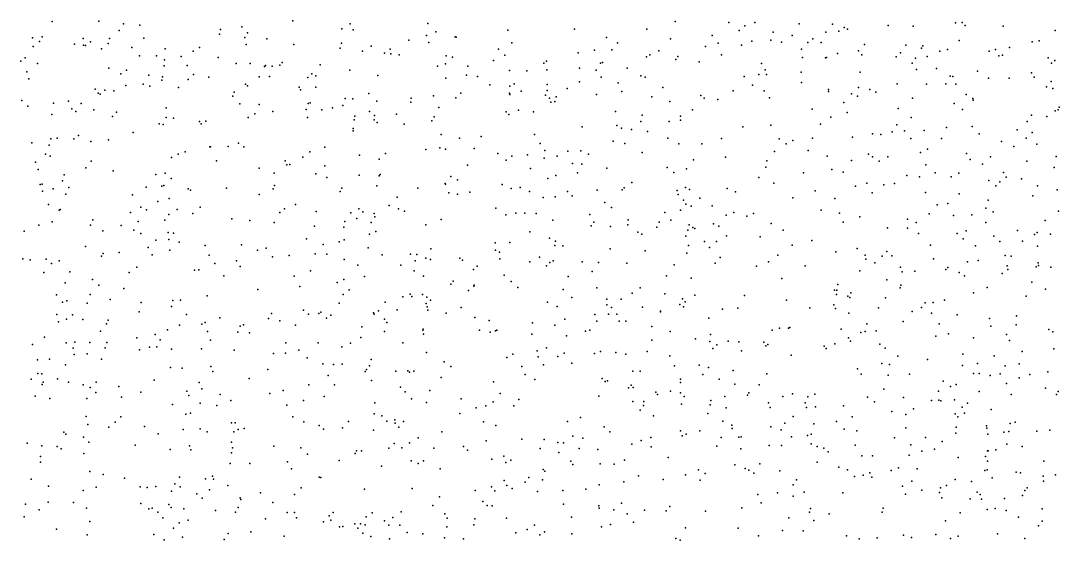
# Model space of a CAD drawing. Extents: x 2 to 99999, y 0 to 49999.
# Drawn here: x 75020 to 87498, y 25000 to 31239 of the extents above; entities that cross this region are included whole.
import ezdxf

# ---------------------------------------------------------------- set-up
doc = ezdxf.new("R2010")
doc.units = 0
doc.header["$MEASUREMENT"] = 0
doc.layers.add('points', color=50, linetype='Continuous')

msp = doc.modelspace()

# ---------------------------------------------------------------- linework, layer by layer
at = {"layer": 'points', "color": 3}
for p in [(75396, 31232, 1), (75956, 31235, 37), (76253, 31203, 49), (78290, 31239, 75), (78978, 31203, 32), (79911, 31205, 9), (82882, 31232, 34), (83528, 31218, 65), (83839, 31218, 88), (84374, 31204, 61), (84773, 31200, 1), (86253, 31216, 84), (86333, 31217, 42), (76202, 31124, 56), (76450, 31185, 40), (77407, 31079, 61), (77420, 31136, 2), (77676, 31168, 52), (77745, 31095, 4), (78876, 31143, 36), (79015, 31131, 87), (80006, 31106, 63), (80872, 31125, 21), (81674, 31139, 95), (82541, 31140, 25), (83651, 31121, 58), (83720, 31180, 94), (84059, 31102, 67), (84695, 31103, 1), (84851, 31116, 55), (84914, 31160, 46), (84954, 31139, 41), (85442, 31182, 75), (85741, 31173, 82), (86369, 31184, 83), (86826, 31176, 4), (87449, 31121, 76), (75160, 31034, 60), (75246, 30991, 72), (75278, 31046, 1), (75665, 30957, 34), (75768, 31025, 6), (75858, 30988, 93), (76069, 30965, 69), (76085, 31026, 10), (76498, 31029, 59), (77713, 31037, 55), (77727, 30953, 28), (77975, 31022, 62), (78300, 30955, 81), (78875, 30972, 86), (79682, 31006, 90), (79895, 31063, 64), (79921, 30978, 38), (80241, 31045, 79), (80251, 31043, 25), (80922, 30973, 58), (82057, 31038, 5), (82191, 30973, 80), (82825, 31023, 75), (83328, 31064, 42), (83401, 30969, 18), (83678, 30948, 86), (83804, 30993, 1), (84034, 31005, 3), (84161, 30981, 34), (84289, 31062, 84), (84476, 30979, 28), (84536, 31023, 21), (84639, 30977, 74), (85158, 30955, 99), (85653, 30947, 80), (86296, 31003, 48), (87172, 30986, 93), (87258, 31000, 53), (75170, 30931, 32), (75775, 30945, 92), (75799, 30943, 59), (75989, 30901, 75), (76356, 30918, 23), (76756, 30901, 80), (77093, 30875, 18), (77166, 30919, 31), (78859, 30909, 4), (79126, 30876, 6), (79231, 30935, 51), (79389, 30852, 87), (79459, 30900, 18), (79467, 30844, 50), (79567, 30831, 52), (80762, 30897, 22), (80836, 30826, 47), (81718, 30854, 22), (81915, 30886, 70), (82123, 30889, 51), (82580, 30830, 95), (82687, 30880, 99), (83246, 30931, 89), (83439, 30829, 55), (84401, 30897, 67), (84835, 30848, 29), (85084, 30878, 72), (85124, 30829, 6), (85589, 30856, 20), (85844, 30912, 74), (85859, 30939, 25), (86064, 30874, 47), (86154, 30894, 80), (86656, 30876, 8), (86732, 30893, 93), (86815, 30826, 37), (86900, 30917, 32), (75020, 30754, 38), (75073, 30793, 79), (75222, 30724, 69), (76448, 30817, 27), (76649, 30817, 69), (76743, 30699, 67), (76748, 30768, 85), (76945, 30810, 91), (77020, 30702, 69), (77393, 30800, 19), (77609, 30725, 28), (77775, 30726, 80), (77960, 30701, 4), (78134, 30704, 82), (78162, 30739, 74), (78616, 30708, 78), (80122, 30721, 82), (80131, 30820, 62), (80207, 30802, 65), (80700, 30760, 73), (81306, 30730, 69), (81337, 30755, 47), (81985, 30730, 85), (82010, 30739, 0), (82539, 30808, 12), (82892, 30773, 3), (82916, 30812, 97), (83170, 30745, 99), (83921, 30727, 5), (84411, 30799, 77), (84689, 30796, 98), (84700, 30799, 44), (85539, 30805, 30), (85732, 30731, 27), (85769, 30792, 51), (85912, 30811, 75), (86774, 30820, 20), (87364, 30794, 48), (87406, 30731, 87), (87445, 30762, 19), (75091, 30624, 28), (76079, 30669, 95), (76224, 30600, 11), (76292, 30646, 33), (76558, 30586, 96), (77096, 30593, 4), (77949, 30691, 91), (78041, 30693, 48), (78517, 30600, 14), (78566, 30578, 72), (78973, 30647, 76), (79311, 30582, 80), (80029, 30694, 79), (80376, 30584, 87), (80393, 30694, 74), (80894, 30642, 12), (81099, 30638, 0), (81341, 30648, 34), (81734, 30669, 35), (81935, 30645, 27), (82308, 30669, 25), (82469, 30579, 75), (83887, 30593, 58), (83963, 30649, 96), (83979, 30593, 72), (84396, 30623, 42), (85105, 30622, 4), (85784, 30653, 66), (86025, 30664, 53), (86186, 30574, 3), (86515, 30633, 51), (87166, 30614, 56), (75117, 30543, 5), (76283, 30463, 43), (76490, 30479, 98), (76572, 30454, 90), (76713, 30526, 18), (76724, 30566, 58), (77031, 30532, 14), (77278, 30562, 33), (77722, 30476, 90), (77744, 30458, 24), (77883, 30565, 80), (78008, 30570, 34), (78470, 30559, 61), (80129, 30551, 85), (80509, 30571, 100), (80656, 30468, 94), (80895, 30454, 67), (80948, 30482, 28), (81343, 30472, 88), (81734, 30504, 30), (81995, 30563, 74), (82196, 30493, 87), (82523, 30563, 99), (83713, 30571, 74), (83811, 30466, 54), (84399, 30499, 4), (85550, 30481, 65), (85903, 30479, 12), (86137, 30480, 10), (86218, 30569, 15), (86255, 30476, 95), (86646, 30548, 73), (86898, 30549, 74), (87198, 30561, 2), (87400, 30508, 96), (75915, 30418, 85), (75951, 30370, 40), (75974, 30359, 83), (76029, 30406, 32), (76138, 30396, 6), (76916, 30438, 99), (77568, 30333, 94), (77584, 30382, 58), (78363, 30440, 5), (78381, 30410, 92), (78567, 30442, 48), (79203, 30364, 28), (79978, 30339, 82), (80309, 30371, 43), (80893, 30371, 79), (80896, 30355, 33), (81033, 30393, 32), (81326, 30347, 35), (81343, 30403, 92), (81454, 30327, 44), (81584, 30425, 71), (81938, 30352, 11), (82242, 30389, 100), (82601, 30325, 32), (82734, 30436, 31), (83193, 30340, 27), (83579, 30397, 56), (83951, 30398, 35), (84724, 30414, 30), (84724, 30389, 90), (85002, 30360, 97), (85074, 30332, 29), (85087, 30437, 87), (85223, 30412, 81), (85296, 30381, 82), (86380, 30354, 63), (87344, 30445, 35), (87420, 30425, 24), (75031, 30283, 20), (75103, 30213, 70), (75414, 30249, 71), (75593, 30275, 69), (75747, 30246, 44), (77653, 30243, 45), (77883, 30232, 73), (78474, 30246, 16), (78497, 30253, 4), (78890, 30220, 13), (78918, 30304, 43), (79011, 30303, 67), (79298, 30274, 50), (79705, 30263, 94), (79712, 30311, 46), (80044, 30199, 4), (80247, 30314, 8), (81374, 30308, 19), (81387, 30260, 50), (81437, 30271, 43), (82820, 30268, 87), (83231, 30309, 72), (83397, 30295, 75), (84017, 30313, 68), (84908, 30256, 89), (85735, 30309, 54), (86236, 30247, 97), (86460, 30307, 29), (86464, 30286, 66), (87498, 30201, 89), (75393, 30113, 24), (75633, 30183, 64), (75683, 30151, 100), (75898, 30168, 100), (76121, 30088, 13), (76170, 30141, 78), (76766, 30195, 93), (76767, 30076, 65), (77751, 30076, 81), (77834, 30123, 92), (78048, 30151, 4), (78448, 30174, 82), (78464, 30078, 12), (78636, 30169, 78), (78767, 30193, 75), (79035, 30092, 83), (79210, 30149, 69), (79270, 30100, 25), (79533, 30117, 50), (79987, 30086, 7), (80853, 30145, 33), (80886, 30113, 79), (80999, 30165, 57), (81182, 30145, 64), (82164, 30149, 4), (82488, 30106, 23), (82947, 30095, 88), (83090, 30168, 5), (84531, 30177, 30), (84753, 30080, 52), (84949, 30138, 42), (85561, 30187, 56), (85720, 30079, 15), (86337, 30173, 92), (87166, 30104, 8), (87348, 30091, 97), (87447, 30158, 39), (87485, 30171, 2), (76683, 30003, 94), (76732, 29994, 31), (76853, 30070, 73), (77169, 30030, 56), (77189, 30002, 9), (77243, 30033, 89), (79026, 30049, 52), (79267, 30051, 34), (79303, 30016, 0), (79627, 29998, 57), (79957, 30037, 26), (81766, 29964, 42), (82180, 29983, 42), (82239, 29948, 22), (82469, 30029, 1), (82810, 30028, 79), (82947, 30046, 97), (83695, 29967, 67), (84032, 29985, 24), (84628, 29997, 98), (85546, 29990, 82), (86145, 29959, 69), (86450, 29970, 80), (87113, 30031, 63), (75455, 29829, 74), (75659, 29823, 100), (75715, 29860, 92), (76369, 29896, 78), (79013, 29945, 20), (79014, 29918, 98), (80071, 29872, 21), (80291, 29831, 33), (80550, 29851, 91), (81194, 29875, 27), (82358, 29934, 68), (82550, 29909, 69), (82796, 29828, 94), (83441, 29826, 31), (84534, 29829, 5), (85013, 29841, 45), (85253, 29880, 11), (85354, 29873, 24), (85492, 29906, 59), (85638, 29916, 56), (85716, 29825, 54), (85873, 29921, 28), (86084, 29824, 0), (86536, 29881, 23), (86991, 29930, 30), (87100, 29829, 21), (87173, 29896, 33), (75151, 29775, 15), (75360, 29747, 9), (75379, 29822, 38), (75861, 29791, 20), (76073, 29809, 74), (77290, 29726, 68), (77301, 29726, 59), (77510, 29729, 14), (77637, 29768, 24), (77700, 29727, 35), (78672, 29721, 97), (80054, 29715, 2), (80466, 29707, 37), (81259, 29764, 55), (82139, 29792, 5), (82279, 29767, 69), (82928, 29761, 48), (83205, 29761, 16), (84132, 29820, 34), (84216, 29760, 90), (84296, 29803, 54), (86803, 29791, 84), (86952, 29731, 67), (87230, 29756, 66), (75318, 29639, 57), (75374, 29615, 83), (76829, 29598, 30), (76910, 29636, 88), (76994, 29665, 33), (78409, 29602, 50), (78495, 29667, 5), (79089, 29626, 12), (79328, 29578, 92), (79402, 29647, 48), (79885, 29693, 67), (80125, 29696, 39), (80752, 29647, 37), (80920, 29614, 96), (81109, 29630, 50), (81307, 29587, 2), (81317, 29682, 98), (81465, 29615, 82), (81592, 29672, 78), (81749, 29678, 64), (81841, 29637, 13), (82486, 29659, 82), (83486, 29602, 68), (84075, 29669, 92), (84482, 29680, 31), (84709, 29612, 30), (85204, 29639, 71), (85256, 29607, 52), (85440, 29606, 77), (85831, 29656, 49), (85916, 29696, 80), (86384, 29645, 30), (86673, 29607, 29), (87459, 29608, 63), (75196, 29541, 69), (75230, 29452, 29), (75803, 29472, 20), (75867, 29552, 7), (77372, 29558, 43), (77884, 29467, 64), (78195, 29556, 10), (78216, 29510, 21), (78254, 29513, 96), (78674, 29498, 66), (80388, 29505, 53), (80852, 29566, 49), (81145, 29464, 92), (81651, 29526, 15), (81763, 29518, 12), (82061, 29468, 10), (82785, 29476, 43), (83018, 29460, 99), (83102, 29569, 50), (83974, 29482, 72), (83983, 29557, 94), (84767, 29454, 78), (85003, 29561, 6), (85334, 29553, 70), (85894, 29507, 4), (86427, 29572, 59), (86575, 29518, 28), (87108, 29554, 90), (87437, 29476, 27), (75540, 29389, 83), (76130, 29437, 20), (76642, 29393, 52), (76755, 29409, 14), (76825, 29346, 50), (78065, 29410, 75), (78566, 29401, 44), (78698, 29357, 29), (79084, 29384, 63), (79326, 29376, 85), (79339, 29393, 91), (80187, 29368, 50), (80266, 29327, 64), (81353, 29345, 66), (81450, 29381, 32), (81710, 29413, 56), (82866, 29415, 79), (83888, 29357, 81), (84424, 29412, 23), (84901, 29422, 93), (85668, 29379, 24), (85817, 29363, 16), (86007, 29412, 91), (86201, 29363, 57), (86291, 29409, 21), (86827, 29417, 81), (86859, 29360, 85), (87044, 29339, 91), (75251, 29274, 49), (75275, 29276, 89), (75407, 29221, 0), (75523, 29318, 63), (75599, 29235, 18), (76527, 29239, 10), (76715, 29254, 88), (76739, 29260, 65), (77033, 29219, 32), (77061, 29206, 63), (77493, 29229, 36), (78053, 29220, 37), (78070, 29260, 73), (78876, 29228, 32), (79297, 29257, 15), (79791, 29229, 50), (80120, 29285, 71), (80124, 29278, 54), (80804, 29271, 17), (80914, 29224, 80), (81022, 29238, 35), (81946, 29206, 89), (82246, 29209, 35), (82272, 29234, 62), (82364, 29296, 79), (82905, 29199, 60), (83006, 29236, 39), (83057, 29213, 82), (83508, 29225, 21), (84068, 29290, 94), (85050, 29251, 93), (85185, 29288, 10), (85389, 29268, 87), (85519, 29284, 87), (86652, 29320, 68), (86736, 29256, 0), (86786, 29305, 85), (87238, 29256, 46), (87471, 29209, 48), (75282, 29194, 13), (75561, 29157, 73), (76363, 29150, 10), (76803, 29106, 50), (77883, 29151, 35), (78859, 29189, 34), (79541, 29120, 87), (80165, 29173, 92), (80268, 29158, 63), (80415, 29180, 27), (81133, 29187, 42), (81296, 29115, 13), (81441, 29125, 28), (81590, 29188, 50), (81647, 29137, 79), (82919, 29152, 39), (82983, 29083, 64), (83181, 29109, 71), (83607, 29184, 22), (84297, 29112, 31), (84567, 29197, 34), (84800, 29104, 41), (85249, 29173, 98), (85889, 29177, 2), (86295, 29159, 96), (86643, 29086, 64), (87180, 29136, 94), (75352, 29031, 91), (75483, 28966, 52), (75495, 28971, 60), (76464, 29000, 58), (76530, 28970, 83), (76666, 29070, 69), (76898, 28971, 23), (77176, 29000, 93), (78190, 28982, 2), (78320, 29034, 38), (79083, 28980, 87), (79448, 29019, 44), (79557, 28980, 9), (79632, 28953, 17), (80729, 28990, 65), (82039, 29058, 51), (82119, 28998, 26), (82947, 28965, 37), (83011, 29036, 74), (83077, 29013, 46), (83326, 29016, 58), (84638, 28966, 72), (86031, 29029, 17), (86159, 29044, 15), (86616, 28990, 30), (87491, 28952, 2), (75397, 28826, 3), (75885, 28847, 91), (76340, 28936, 29), (76429, 28827, 61), (76752, 28843, 13), (76799, 28911, 34), (77087, 28924, 91), (77554, 28859, 8), (77772, 28839, 36), (78131, 28935, 52), (78569, 28947, 42), (78914, 28828, 80), (78987, 28931, 22), (79056, 28865, 4), (79130, 28946, 91), (79265, 28923, 30), (79275, 28883, 71), (80072, 28851, 35), (80847, 28909, 47), (80968, 28930, 87), (81076, 28927, 33), (81213, 28923, 41), (81414, 28843, 100), (81858, 28914, 44), (82320, 28848, 77), (82757, 28938, 23), (82830, 28846, 8), (83496, 28905, 91), (83589, 28935, 88), (83745, 28892, 59), (83826, 28926, 39), (84857, 28928, 89), (85102, 28885, 68), (85673, 28858, 96), (85934, 28922, 84), (86228, 28902, 71), (86448, 28909, 64), (86705, 28943, 57), (87329, 28839, 45), (75060, 28712, 37), (75238, 28784, 66), (75859, 28784, 94), (76004, 28717, 76), (76225, 28780, 38), (76379, 28723, 91), (78063, 28815, 73), (78550, 28771, 70), (78900, 28759, 84), (79229, 28815, 49), (79288, 28708, 70), (79886, 28789, 50), (81136, 28706, 83), (81875, 28775, 40), (81906, 28820, 91), (82104, 28769, 59), (82315, 28789, 58), (82661, 28759, 57), (82690, 28820, 11), (83037, 28723, 11), (83050, 28789, 33), (83096, 28758, 98), (83121, 28743, 64), (83345, 28802, 37), (83407, 28773, 32), (84037, 28806, 63), (84179, 28725, 51), (84901, 28821, 61), (85436, 28751, 27), (85676, 28749, 38), (85779, 28815, 1), (86379, 28717, 67), (86616, 28817, 35), (86997, 28722, 68), (76464, 28685, 16), (76641, 28604, 98), (76789, 28697, 47), (76797, 28613, 65), (76853, 28690, 98), (76921, 28579, 19), (78454, 28620, 19), (78844, 28585, 15), (78907, 28608, 69), (79209, 28678, 37), (80896, 28578, 16), (81372, 28630, 16), (81444, 28591, 69), (82436, 28699, 80), (82481, 28676, 22), (83013, 28653, 19), (83234, 28588, 50), (83380, 28588, 11), (83501, 28658, 22), (83903, 28643, 50), (84524, 28599, 85), (85807, 28686, 70), (86271, 28686, 96), (86344, 28619, 41), (86713, 28651, 69), (86784, 28588, 32), (87057, 28591, 93), (87199, 28671, 99), (87231, 28697, 91), (87391, 28676, 17), (75799, 28527, 9), (76200, 28456, 74), (76552, 28515, 87), (76811, 28485, 3), (77235, 28542, 49), (77672, 28548, 44), (77865, 28485, 28), (77968, 28507, 37), (78655, 28553, 60), (79192, 28512, 53), (79947, 28499, 29), (80720, 28572, 29), (80724, 28483, 49), (80774, 28459, 78), (81435, 28540, 69), (81532, 28536, 9), (82102, 28500, 54), (82522, 28478, 46), (83044, 28542, 58), (83297, 28518, 55), (84288, 28545, 21), (84813, 28464, 72), (85070, 28503, 58), (85426, 28468, 4), (85952, 28546, 76), (86490, 28535, 40), (87237, 28531, 24), (75043, 28378, 65), (75132, 28369, 21), (75326, 28374, 29), (75482, 28356, 25), (75989, 28410, 19), (76010, 28446, 96), (76600, 28429, 50), (77283, 28425, 87), (77612, 28355, 14), (78045, 28404, 76), (78246, 28420, 38), (78556, 28440, 80), (78696, 28437, 39), (78907, 28370, 67), (79362, 28428, 60), (79704, 28436, 27), (79758, 28354, 48), (79779, 28431, 51), (79887, 28386, 14), (79944, 28371, 3), (80296, 28389, 96), (80326, 28362, 46), (80775, 28381, 22), (81135, 28342, 45), (81254, 28398, 83), (81378, 28334, 77), (81416, 28354, 53), (81765, 28345, 1), (81961, 28335, 67), (82301, 28326, 25), (83024, 28449, 21), (83363, 28327, 3), (83424, 28394, 30), (84003, 28344, 94), (84116, 28426, 33), (85164, 28426, 63), (85175, 28377, 30), (85283, 28330, 9), (85369, 28413, 50), (85486, 28414, 98), (85989, 28381, 26), (86395, 28343, 37), (86522, 28361, 37), (86848, 28422, 18), (86920, 28411, 28), (87246, 28332, 86), (75298, 28215, 75), (75388, 28325, 65), (75608, 28225, 1), (76323, 28214, 1), (76416, 28281, 88), (77108, 28244, 21), (77160, 28247, 28), (77352, 28322, 69), (77654, 28286, 17), (78502, 28236, 23), (79070, 28302, 50), (79586, 28303, 1), (79746, 28235, 59), (80458, 28252, 23), (80502, 28290, 100), (81336, 28296, 77), (81884, 28227, 38), (82872, 28308, 82), (83859, 28292, 65), (84444, 28295, 78), (85100, 28234, 96), (85589, 28279, 23), (85610, 28224, 56), (85763, 28230, 42), (86135, 28252, 10), (86160, 28276, 40), (86296, 28217, 37), (86813, 28202, 6), (86874, 28295, 50), (86879, 28250, 30), (87222, 28283, 45), (87250, 28300, 5), (87395, 28279, 87), (75553, 28091, 79), (75881, 28131, 22), (77458, 28176, 81), (78304, 28171, 19), (78823, 28094, 35), (78902, 28132, 23), (79150, 28167, 73), (79860, 28171, 23), (80215, 28112, 32), (80830, 28183, 1), (80912, 28109, 93), (81596, 28169, 91), (82778, 28176, 30), (83075, 28149, 4), (84164, 28142, 69), (85428, 28128, 15), (86359, 28175, 66), (87167, 28101, 87), (75854, 27953, 83), (75958, 28062, 17), (76259, 28023, 94), (77867, 28010, 66), (78373, 28049, 23), (78965, 28006, 37), (79700, 27957, 42), (79847, 27953, 2), (80188, 28075, 47), (80401, 28000, 57), (80462, 28052, 93), (80467, 28065, 92), (80992, 28035, 94), (81538, 28011, 48), (81943, 28030, 81), (82365, 27967, 23), (82462, 28033, 85), (82759, 27958, 34), (84796, 28002, 74), (84824, 28003, 51), (84837, 28073, 65), (84995, 27970, 68), (85587, 28032, 45), (85596, 28064, 9), (86467, 27970, 87), (86632, 28034, 74), (87331, 28017, 62), (75448, 27948, 39), (75521, 27859, 52), (75572, 27874, 98), (75819, 27847, 70), (76095, 27891, 74), (76468, 27856, 16), (76847, 27881, 95), (76939, 27882, 65), (77260, 27935, 38), (78846, 27849, 15), (78895, 27950, 29), (79400, 27859, 12), (79612, 27925, 30), (79718, 27929, 37), (79890, 27844, 61), (79899, 27918, 83), (79941, 27883, 32), (81348, 27859, 6), (81642, 27917, 53), (82060, 27827, 86), (82061, 27895, 26), (82234, 27896, 22), (82939, 27830, 79), (82972, 27899, 13), (83005, 27863, 29), (83119, 27944, 73), (83714, 27941, 22), (84220, 27882, 49), (84791, 27827, 36), (84823, 27950, 83), (84959, 27933, 80), (84981, 27915, 64), (85409, 27910, 87), (85885, 27852, 65), (85984, 27854, 29), (86119, 27883, 66), (87101, 27930, 76), (75451, 27710, 60), (75643, 27706, 19), (76441, 27742, 64), (76830, 27807, 78), (77012, 27712, 32), (78031, 27722, 2), (78416, 27762, 7), (78479, 27715, 25), (78600, 27724, 9), (78627, 27741, 15), (78747, 27703, 20), (79260, 27731, 15), (79265, 27714, 57), (79317, 27756, 15), (79544, 27767, 99), (79903, 27804, 87), (79911, 27763, 41), (80130, 27726, 54), (80313, 27794, 60), (81465, 27807, 87), (81916, 27713, 79), (82081, 27714, 41), (82118, 27797, 25), (82182, 27716, 44), (82490, 27799, 57), (82705, 27745, 31), (82706, 27750, 91), (82985, 27802, 41), (83453, 27776, 88), (83634, 27789, 13), (84503, 27791, 88), (84811, 27782, 72), (84970, 27729, 97), (85327, 27793, 5), (85729, 27747, 23), (85842, 27794, 57), (85961, 27726, 95), (86272, 27707, 14), (75472, 27625, 98), (75569, 27654, 67), (75767, 27651, 95), (76048, 27600, 17), (76068, 27643, 17), (76926, 27583, 31), (77197, 27595, 70), (77234, 27614, 47), (77413, 27672, 84), (77696, 27586, 11), (77995, 27662, 30), (78131, 27634, 96), (78321, 27585, 36), (78693, 27669, 21), (79390, 27657, 64), (79419, 27615, 14), (80475, 27674, 73), (80647, 27640, 6), (81168, 27612, 16), (81438, 27582, 68), (81559, 27655, 92), (81942, 27630, 60), (82208, 27630, 2), (82290, 27631, 19), (83288, 27667, 76), (85184, 27598, 33), (85621, 27626, 15), (86054, 27599, 36), (86661, 27664, 71), (86981, 27588, 45), (86986, 27694, 27), (75978, 27512, 8), (76634, 27470, 10), (76782, 27527, 5), (77265, 27508, 80), (77628, 27501, 12), (77657, 27571, 37), (77770, 27492, 10), (79116, 27564, 13), (79390, 27508, 12), (79850, 27525, 43), (79853, 27537, 35), (79858, 27474, 94), (80531, 27524, 25), (80661, 27500, 13), (80725, 27514, 23), (80740, 27524, 91), (81160, 27476, 19), (81576, 27455, 77), (81805, 27513, 3), (81859, 27522, 46), (82604, 27569, 47), (82824, 27507, 9), (83307, 27470, 38), (84048, 27522, 58), (84136, 27547, 47), (84243, 27548, 18), (84259, 27556, 68), (84878, 27537, 43), (85114, 27495, 38), (85166, 27506, 29), (85297, 27514, 57), (86166, 27479, 73), (86676, 27570, 86), (86864, 27472, 7), (87373, 27531, 76), (87422, 27505, 13), (75162, 27351, 1), (75305, 27438, 0), (75566, 27371, 83), (75669, 27381, 92), (75851, 27374, 23), (76054, 27375, 24), (76414, 27431, 86), (76695, 27406, 69), (77301, 27404, 2), (78206, 27372, 76), (78594, 27373, 47), (78983, 27368, 8), (79107, 27436, 73), (79611, 27372, 48), (82602, 27404, 88), (83128, 27420, 66), (83300, 27389, 93), (83383, 27349, 88), (83518, 27392, 68), (83647, 27384, 63), (83950, 27379, 67), (83973, 27337, 85), (83996, 27353, 21), (84675, 27331, 61), (84802, 27358, 3), (84964, 27430, 2), (84989, 27393, 2), (85341, 27357, 42), (86017, 27452, 97), (86467, 27433, 29), (86900, 27398, 38), (75649, 27307, 21), (75661, 27232, 23), (75818, 27241, 99), (76034, 27311, 25), (76447, 27286, 29), (76568, 27320, 88), (76653, 27323, 50), (76829, 27297, 86), (77193, 27300, 75), (77584, 27283, 39), (78055, 27242, 60), (78201, 27246, 61), (78359, 27282, 62), (78879, 27322, 59), (79895, 27256, 90), (80931, 27233, 17), (81223, 27277, 61), (81236, 27203, 87), (81335, 27311, 4), (81472, 27206, 88), (81549, 27249, 54), (81912, 27242, 74), (81984, 27269, 85), (82171, 27257, 71), (82292, 27233, 97), (82545, 27268, 88), (82819, 27214, 75), (83335, 27303, 40), (83681, 27275, 14), (84275, 27222, 22), (84697, 27304, 69), (85405, 27307, 21), (85557, 27212, 76), (86341, 27237, 21), (86715, 27216, 61), (87054, 27268, 5), (87433, 27300, 24), (75222, 27167, 6), (75365, 27176, 62), (75559, 27106, 2), (75991, 27175, 55), (77303, 27085, 21), (78459, 27191, 63), (78650, 27117, 93), (78778, 27111, 62), (78882, 27114, 50), (79210, 27096, 58), (79229, 27171, 51), (80106, 27144, 91), (80187, 27085, 4), (80861, 27196, 39), (81039, 27087, 47), (81302, 27106, 25), (81641, 27128, 67), (82873, 27096, 59), (83173, 27102, 64), (85367, 27122, 23), (85459, 27111, 40), (85914, 27169, 93), (86334, 27100, 93), (86514, 27124, 17), (86847, 27093, 87), (87015, 27120, 9), (75226, 27002, 27), (75272, 26997, 31), (76817, 27076, 17), (76960, 27065, 34), (77328, 27027, 66), (77990, 27049, 98), (78714, 26980, 85), (79159, 27025, 53), (79174, 27051, 83), (79526, 27032, 77), (79669, 27034, 97), (79692, 27018, 31), (79744, 27029, 29), (80072, 26956, 39), (81079, 26991, 39), (82376, 27031, 80), (82461, 27032, 1), (83217, 26992, 81), (83284, 27075, 10), (83580, 27038, 43), (83983, 26999, 1), (85075, 27059, 97), (85117, 26993, 28), (85441, 26982, 58), (85700, 26994, 22), (86466, 27004, 31), (86535, 27003, 6), (86666, 26977, 7), (86789, 26999, 47), (87146, 26990, 72), (87361, 27023, 3), (75144, 26936, 68), (75278, 26871, 21), (75287, 26899, 94), (75461, 26940, 48), (75592, 26899, 49), (75769, 26867, 83), (75854, 26833, 8), (75926, 26900, 73), (76198, 26847, 96), (76621, 26922, 8), (77164, 26896, 49), (77763, 26943, 39), (78483, 26866, 75), (78791, 26867, 99), (79235, 26917, 85), (79581, 26838, 76), (80700, 26902, 59), (81195, 26929, 17), (82004, 26944, 88), (82041, 26905, 5), (82071, 26915, 77), (82321, 26832, 86), (82355, 26863, 93), (82378, 26836, 7), (82947, 26936, 62), (82947, 26893, 53), (83411, 26935, 25), (83601, 26875, 59), (83891, 26865, 61), (86103, 26912, 66), (86192, 26846, 78), (86260, 26871, 92), (86866, 26881, 48), (87016, 26950, 19), (87331, 26828, 52), (75192, 26732, 60), (75370, 26704, 28), (75815, 26704, 10), (75923, 26775, 4), (76232, 26718, 17), (76461, 26779, 90), (77014, 26792, 27), (77039, 26739, 93), (77196, 26819, 82), (77416, 26751, 67), (78013, 26764, 85), (78171, 26799, 21), (78666, 26728, 4), (79640, 26784, 75), (79933, 26800, 26), (80782, 26764, 23), (81966, 26730, 7), (82651, 26777, 27), (82669, 26749, 27), (82827, 26789, 7), (82947, 26769, 3), (82990, 26725, 88), (83481, 26727, 45), (83754, 26744, 90), (83770, 26772, 67), (84175, 26725, 2), (84292, 26757, 36), (84478, 26723, 37), (84561, 26755, 62), (85193, 26719, 34), (85390, 26815, 30), (85625, 26716, 26), (86048, 26790, 31), (86535, 26788, 24), (86919, 26749, 64), (87464, 26751, 20), (87486, 26788, 22), (76842, 26630, 4), (77175, 26646, 91), (77376, 26617, 51), (77545, 26678, 47), (78217, 26623, 45), (78416, 26677, 6), (79273, 26649, 34), (79713, 26698, 42), (79896, 26654, 45), (80313, 26698, 31), (80491, 26590, 46), (80609, 26614, 44), (80695, 26662, 82), (80943, 26616, 37), (81004, 26692, 1), (82376, 26665, 59), (82502, 26619, 40), (82507, 26667, 35), (82959, 26636, 75), (83302, 26628, 79), (83312, 26678, 16), (83497, 26592, 15), (84004, 26650, 91), (84024, 26594, 26), (84444, 26650, 97), (84462, 26594, 87), (84569, 26601, 48), (84904, 26616, 35), (85278, 26661, 90), (85746, 26579, 76), (85963, 26679, 72), (86052, 26682, 22), (86075, 26676, 89), (86239, 26685, 97), (86330, 26597, 54), (86395, 26646, 74), (75805, 26486, 85), (76224, 26482, 45), (77002, 26516, 4), (77060, 26526, 97), (78288, 26482, 82), (79267, 26519, 79), (79358, 26494, 5), (80296, 26522, 37), (81746, 26476, 59), (82462, 26563, 9), (82624, 26493, 61), (83277, 26523, 26), (84302, 26485, 21), (85008, 26481, 36), (85485, 26548, 8), (85656, 26512, 24), (86246, 26519, 75), (86278, 26482, 93), (86358, 26527, 14), (86678, 26571, 53), (75826, 26392, 11), (76076, 26358, 30), (76152, 26420, 43), (76507, 26367, 50), (76970, 26332, 9), (77176, 26337, 81), (77553, 26409, 42), (77597, 26412, 8), (77630, 26329, 27), (77702, 26343, 0), (78420, 26421, 41), (78605, 26380, 87), (78658, 26333, 46), (78884, 26351, 6), (78957, 26425, 28), (79417, 26432, 29), (79514, 26445, 27), (79519, 26406, 32), (79562, 26360, 7), (79617, 26427, 99), (80580, 26424, 78), (80728, 26378, 99), (81591, 26426, 94), (82031, 26362, 18), (83456, 26431, 89), (83563, 26381, 25), (83567, 26342, 52), (84033, 26364, 30), (84201, 26407, 25), (84548, 26397, 15), (84821, 26427, 38), (84913, 26335, 4), (85656, 26352, 100), (86258, 26360, 21), (86622, 26374, 36), (86626, 26346, 63), (86909, 26404, 63), (86968, 26417, 4), (75538, 26297, 98), (75561, 26276, 56), (75775, 26239, 1), (76669, 26279, 33), (77261, 26304, 10), (77580, 26301, 34), (79257, 26321, 90), (79794, 26232, 49), (80078, 26301, 98), (81040, 26216, 10), (81309, 26211, 98), (81655, 26252, 41), (81772, 26228, 76), (82097, 26301, 94), (82592, 26236, 91), (82948, 26315, 55), (82967, 26254, 94), (83016, 26275, 37), (83178, 26316, 63), (83437, 26233, 25), (83647, 26239, 39), (83675, 26242, 26), (84157, 26326, 75), (84282, 26242, 9), (84472, 26260, 42), (84519, 26273, 48), (85066, 26315, 44), (85519, 26232, 80), (85892, 26236, 87), (86254, 26286, 41), (86640, 26275, 75), (86831, 26300, 8), (86893, 26308, 18), (87228, 26312, 73), (87386, 26323, 98), (75095, 26165, 93), (75271, 26133, 62), (75456, 26127, 61), (75507, 26098, 71), (75839, 26179, 37), (76395, 26143, 88), (76816, 26091, 30), (77047, 26133, 53), (77065, 26086, 43), (77550, 26177, 2), (77562, 26109, 73), (78059, 26131, 62), (78386, 26109, 38), (79443, 26105, 59), (79507, 26164, 28), (79598, 26109, 42), (79692, 26171, 63), (79984, 26107, 98), (80338, 26126, 40), (80389, 26082, 69), (80612, 26194, 62), (81262, 26102, 2), (81474, 26173, 28), (81540, 26170, 60), (81730, 26103, 32), (81954, 26089, 78), (82363, 26155, 40), (82474, 26199, 96), (82596, 26122, 80), (83383, 26132, 59), (83673, 26099, 82), (84011, 26139, 75), (84160, 26137, 22), (84518, 26159, 58), (84589, 26125, 86), (84669, 26106, 28), (85046, 26144, 45), (85716, 26148, 75), (85999, 26094, 25), (86092, 26185, 52), (86737, 26087, 25), (86867, 26156, 7), (87053, 26126, 96), (75258, 26004, 75), (75779, 26042, 5), (77550, 26050, 35), (78464, 26035, 1), (78844, 25958, 21), (79039, 26041, 5), (79054, 26076, 73), (79115, 26076, 9), (80681, 25972, 19), (80825, 26011, 39), (80909, 25960, 15), (81486, 26054, 18), (82276, 25963, 92), (82800, 25992, 56), (84720, 26064, 76), (85127, 26012, 9), (85255, 26015, 27), (85693, 26022, 11), (85847, 26071, 45), (86284, 25993, 66), (86613, 26005, 94), (86634, 26074, 87), (86644, 26076, 43), (75258, 25937, 97), (77537, 25923, 35), (77773, 25920, 11), (78223, 25942, 3), (78271, 25858, 31), (79355, 25889, 68), (79711, 25953, 82), (79794, 25923, 55), (79860, 25954, 56), (80061, 25856, 53), (80849, 25933, 53), (81297, 25851, 88), (81630, 25951, 33), (81655, 25910, 62), (81982, 25918, 21), (82149, 25914, 51), (83162, 25847, 49), (83601, 25904, 21), (83725, 25860, 30), (83770, 25843, 60), (83901, 25918, 15), (84139, 25832, 55), (84591, 25938, 54), (84848, 25878, 13), (84955, 25846, 38), (85480, 25836, 42), (85568, 25871, 39), (85790, 25857, 72), (86602, 25838, 23), (86630, 25847, 98), (86635, 25949, 99), (87314, 25948, 98), (75145, 25734, 51), (75851, 25826, 95), (76010, 25789, 10), (76266, 25744, 27), (76927, 25758, 29), (77240, 25737, 58), (77324, 25771, 46), (77337, 25733, 0), (78605, 25759, 79), (78625, 25754, 59), (80829, 25716, 70), (81125, 25754, 34), (81290, 25725, 5), (81315, 25829, 60), (82444, 25773, 64), (82739, 25728, 79), (83009, 25784, 99), (83183, 25723, 86), (83243, 25801, 57), (83830, 25804, 68), (84339, 25727, 60), (85036, 25764, 45), (85142, 25782, 40), (85223, 25810, 96), (85247, 25756, 86), (85728, 25711, 45), (86246, 25731, 60), (86442, 25707, 65), (86692, 25749, 95), (86981, 25819, 82), (87032, 25809, 35), (87304, 25769, 52), (87308, 25709, 17), (87453, 25784, 92), (75351, 25648, 29), (75768, 25597, 43), (75927, 25639, 17), (76455, 25640, 23), (76537, 25633, 49), (76643, 25647, 40), (76832, 25591, 4), (76871, 25678, 51), (76933, 25641, 80), (77287, 25607, 63), (77509, 25659, 52), (78388, 25631, 24), (79149, 25613, 8), (79722, 25620, 18), (80478, 25599, 7), (80674, 25643, 14), (80716, 25592, 32), (80860, 25657, 81), (80925, 25621, 46), (81081, 25696, 10), (81230, 25585, 36), (81534, 25596, 87), (81810, 25613, 32), (81970, 25666, 45), (82265, 25700, 48), (84300, 25664, 46), (85613, 25651, 75), (85845, 25600, 76), (86071, 25629, 13), (86142, 25659, 5), (87083, 25596, 86), (87111, 25629, 88), (75347, 25456, 49), (77137, 25559, 29), (77201, 25507, 77), (77656, 25509, 78), (77663, 25488, 42), (77900, 25570, 13), (78307, 25551, 93), (80050, 25523, 24), (80571, 25467, 47), (83876, 25551, 23), (84113, 25570, 33), (84301, 25530, 99), (84431, 25576, 41), (84896, 25571, 50), (85652, 25555, 38), (86058, 25573, 16), (86087, 25511, 99), (86427, 25498, 57), (86512, 25578, 46), (86548, 25548, 64), (86565, 25494, 55), (86841, 25500, 89), (87057, 25536, 24), (75077, 25433, 24), (75242, 25364, 73), (75653, 25454, 95), (75811, 25384, 67), (76462, 25440, 94), (76559, 25377, 100), (76599, 25386, 71), (76667, 25338, 63), (76798, 25428, 8), (76828, 25395, 94), (76981, 25378, 22), (77358, 25356, 73), (77598, 25336, 10), (77631, 25395, 21), (78049, 25452, 85), (78222, 25333, 5), (78310, 25333, 59), (78775, 25334, 28), (79242, 25331, 49), (79591, 25342, 62), (79972, 25418, 57), (80624, 25417, 32), (80682, 25412, 8), (81540, 25433, 100), (81964, 25415, 15), (81969, 25385, 66), (82147, 25367, 36), (82240, 25447, 17), (82513, 25361, 22), (82774, 25352, 74), (82820, 25407, 38), (83248, 25349, 22), (83685, 25389, 46), (83916, 25449, 42), (84498, 25336, 52), (84511, 25381, 63), (85369, 25339, 60), (85384, 25385, 71), (86630, 25371, 42), (86728, 25383, 78), (86862, 25357, 83), (87293, 25377, 65), (75061, 25283, 87), (75848, 25224, 79), (76728, 25269, 85), (76922, 25211, 18), (77030, 25241, 25), (77960, 25257, 9), (78334, 25268, 28), (78659, 25221, 7), (78724, 25295, 26), (78746, 25241, 83), (79170, 25280, 30), (79390, 25234, 76), (79489, 25273, 29), (80114, 25318, 38), (80145, 25265, 87), (80477, 25257, 72), (80855, 25266, 68), (81638, 25277, 95), (82307, 25317, 92), (82384, 25217, 35), (84250, 25269, 96), (84551, 25237, 22), (84732, 25316, 2), (86132, 25234, 66), (86306, 25328, 70), (87010, 25279, 90), (87292, 25231, 84), (75447, 25133, 13), (76855, 25144, 24), (77785, 25102, 54), (78850, 25161, 42), (78890, 25164, 18), (79034, 25198, 21), (79070, 25145, 42), (79102, 25199, 70), (79131, 25087, 73), (79156, 25185, 68), (79441, 25183, 25), (79576, 25181, 97), (79663, 25094, 3), (80139, 25161, 12), (80464, 25186, 3), (80969, 25090, 32), (81103, 25130, 65), (81194, 25182, 42), (81311, 25103, 6), (81997, 25161, 20), (82106, 25190, 77), (83006, 25150, 63), (83639, 25145, 64), (84173, 25118, 40), (84422, 25114, 70), (87250, 25174, 80), (75819, 25067, 54), (76618, 25070, 99), (76742, 25005, 66), (76965, 25036, 38), (77465, 25009, 6), (77512, 25081, 38), (78184, 25049, 27), (79227, 25046, 50), (79452, 25017, 85), (79849, 25079, 85), (80112, 25030, 23), (80340, 25018, 6), (81258, 25067, 33), (81641, 25077, 33), (82892, 25023, 4), (82943, 25000, 13), (83885, 25052, 54), (84942, 25053, 36), (85094, 25016, 38), (85309, 25031, 82), (85626, 25061, 3), (85724, 25035, 85), (86015, 25071, 34), (86191, 25021, 12), (86284, 25050, 85), (86756, 25077, 84), (87086, 25020, 62)]:
    msp.add_point(p, dxfattribs=at)

doc.saveas('drawing.dxf')
